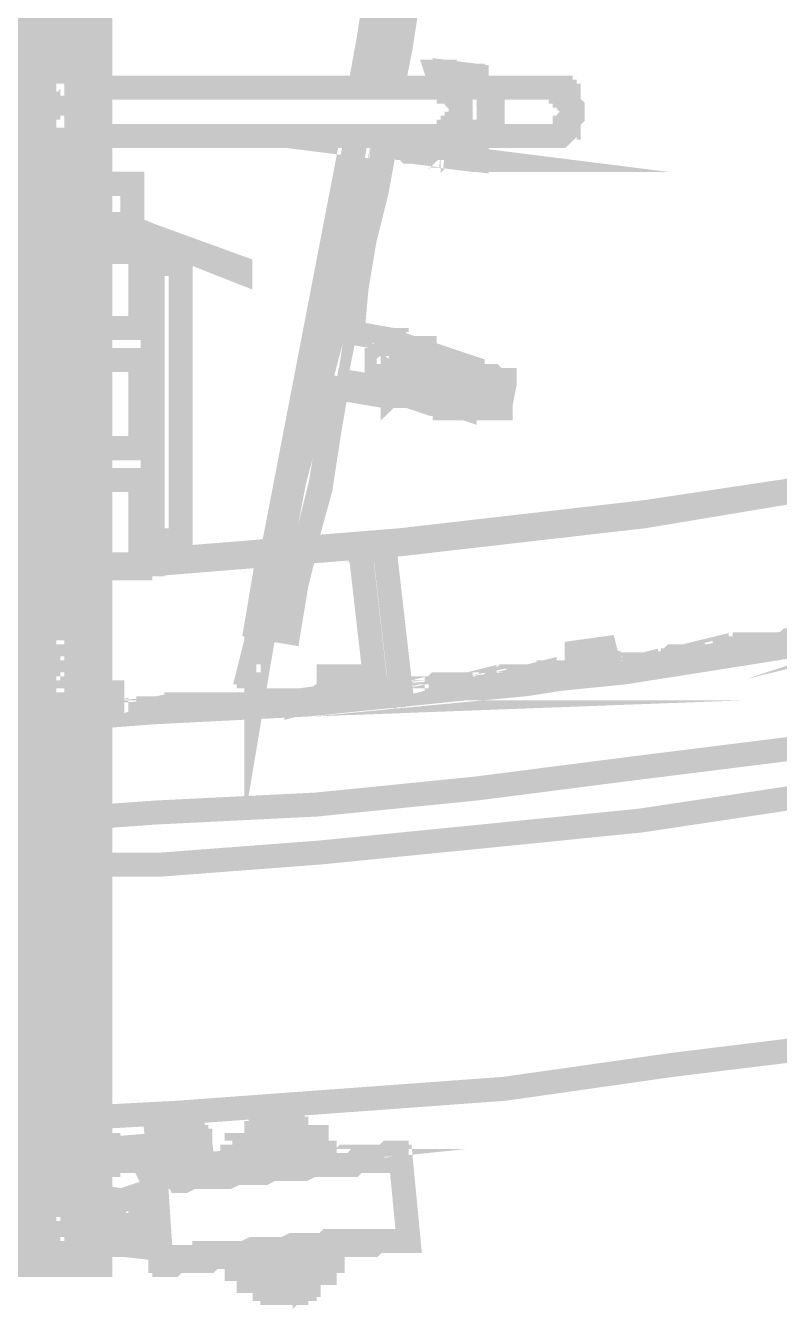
# Model space of a CAD drawing. Extents: x 0.1 to 11.6, y 0.3 to 16.2.
# Drawn here: x 4.319 to 4.633, y 9.39 to 9.924 of the extents above; entities that cross this region are included whole.
import ezdxf

# ---------------------------------------------------------------- set-up
doc = ezdxf.new("R2010")
doc.units = 0
doc.header["$MEASUREMENT"] = 0

msp = doc.modelspace()

# ---------------------------------------------------------------- linework, layer by layer
at = {"color": 0, "const_width": 0.01}
for points in [[(4.16, 12.465), (4.16, 12.4633), (4.16, 9.40831), (4.31999, 9.40831), (4.32167, 9.40831), (4.32335, 9.40831), (4.34668, 9.40831), (4.34831, 9.40831), (4.34999, 9.40831), (4.34999, 12.49), (4.34831, 12.49), (4.34668, 12.4883), (4.34668, 9.40831)], [(4.31999, 9.40831), (4.31999, 12.4633), (4.16, 12.4633), (4.16, 9.41), (4.31999, 9.41), (4.31999, 12.4633), (4.31999, 12.465)], [(4.31999, 12.4633), (4.32167, 12.4633), (4.32167, 12.465), (4.32335, 12.465), (4.32335, 9.40831)], [(4.31999, 9.41), (4.31999, 12.4633)], [(4.31999, 9.41), (4.31999, 12.4633)], [(4.34169, 9.42333), (4.34169, 9.42503), (4.34169, 9.42665), (4.34169, 9.42833), (4.34169, 9.43001), (4.34169, 9.43164), (4.34169, 9.43332), (4.34169, 9.435), (4.34169, 12.445), (4.34169, 12.4467), (4.34169, 12.4483), (4.34169, 12.45), (4.34169, 12.4517), (4.34169, 12.4533), (4.34169, 12.455), (4.34169, 12.4567)], [(4.33165, 12.445), (4.33165, 9.435), (4.33165, 9.43332), (4.33165, 9.43164), (4.33165, 9.43001), (4.33165, 9.42833), (4.33165, 9.42665), (4.33165, 9.42503), (4.33165, 9.42333), (4.33165, 9.42165), (4.33165, 9.41997), (4.33333, 9.41835), (4.33501, 9.41835), (4.33664, 9.41835), (4.33832, 9.41835), (4.33832, 9.41997), (4.34, 9.41997), (4.34, 9.42165), (4.34169, 9.42333), (4.34, 9.42165), (4.34, 9.41997), (4.33832, 9.41997), (4.33832, 9.41835), (4.33664, 9.41835), (4.33501, 9.41835), (4.33333, 9.41835), (4.33165, 9.41997), (4.33165, 9.42165), (4.33165, 9.42333)], [(4.46164, 9.89833), (4.46164, 9.90332), (4.46669, 9.92503), (4.46832, 9.94499), (4.47168, 9.965), (4.47667, 9.98665), (4.47999, 10.005), (4.48167, 10.0267), (4.48503, 10.0467), (4.48833, 10.0667), (4.49164, 10.0883), (4.49333, 10.1083), (4.49669, 10.1283), (4.49832, 10.15), (4.50168, 10.17), (4.50499, 10.19), (4.50667, 10.2116), (4.50836, 10.2317), (4.51167, 10.2517), (4.51335, 10.2733), (4.51665, 10.2933), (4.51665, 10.3033)], [(4.465, 9.94), (4.46164, 9.91835), (4.45833, 9.90001), (4.45665, 9.89833)], [(4.45833, 9.89833), (4.45833, 9.90001), (4.46332, 9.91997), (4.46669, 9.94)], [(4.47499, 9.89833), (4.47, 9.89833), (4.47168, 9.90332), (4.47499, 9.92333), (4.47835, 9.94336)], [(4.47835, 9.94336), (4.47499, 9.92333), (4.47168, 9.90332), (4.47, 9.89833)], [(4.47835, 9.93832), (4.47499, 9.91667), (4.47168, 9.89833), (4.47499, 9.91499), (4.47835, 9.93668)], [(4.33165, 9.87999), (4.33003, 9.87999), (4.32835, 9.87999), (4.32835, 9.88167), (4.32835, 9.89833), (4.32835, 9.90001), (4.33003, 9.90169), (4.33165, 9.90169)], [(4.34169, 9.87999), (4.34332, 9.87999), (4.34332, 9.88167), (4.345, 9.88167), (4.345, 9.89833), (4.345, 9.90001), (4.34332, 9.90001), (4.34332, 9.90169), (4.34169, 9.90169)], [(4.34169, 9.90169), (4.34332, 9.90169)], [(4.50667, 9.89833), (4.50667, 9.90332), (4.49333, 9.905), (4.49333, 9.90001), (4.49333, 9.89833), (4.34999, 9.89833)], [(4.49164, 9.89833), (4.49164, 9.90001), (4.49164, 9.905), (4.49001, 9.905), (4.49164, 9.90001), (4.49164, 9.89833), (4.49001, 9.89833)], [(4.49164, 9.905), (4.49333, 9.905), (4.49333, 9.90001), (4.49164, 9.90001)], [(4.49333, 9.905), (4.49501, 9.905)], [(4.50331, 9.90332), (4.50331, 9.90169), (4.50331, 9.90332), (4.50168, 9.90332)], [(4.33165, 9.90001), (4.33003, 9.90001), (4.33003, 9.89833), (4.33003, 9.89665), (4.33003, 9.89501), (4.33165, 9.89501), (4.33003, 9.89665), (4.33003, 9.89833), (4.33165, 9.89833), (4.33003, 9.89833)], [(4.34169, 9.89665), (4.34169, 9.89501), (4.34169, 9.89665), (4.34169, 9.89833), (4.34169, 9.90001)], [(4.34169, 9.89833), (4.34332, 9.89833)], [(4.34169, 9.89833), (4.34332, 9.89833)], [(4.49164, 9.87831), (4.49333, 9.87831), (4.50667, 9.87831), (4.50836, 9.87831), (4.50999, 9.87831), (4.50999, 9.87999), (4.51167, 9.87999), (4.51167, 9.88167), (4.51167, 9.88336), (4.51335, 9.88336), (4.51335, 9.88499), (4.51335, 9.88667), (4.51335, 9.88835), (4.51335, 9.88997), (4.51167, 9.88997), (4.51167, 9.89165), (4.51167, 9.89333), (4.50999, 9.89501), (4.50836, 9.89665), (4.50667, 9.89665)], [(4.50999, 9.87831), (4.53999, 9.87831), (4.54167, 9.87831), (4.54335, 9.87999), (4.54335, 9.88167), (4.54497, 9.88167), (4.54497, 9.88336), (4.54497, 9.88499), (4.54665, 9.88667), (4.54665, 9.88835), (4.54665, 9.88997), (4.54497, 9.89165), (4.54497, 9.89333), (4.54497, 9.89501), (4.54335, 9.89501), (4.54335, 9.89665), (4.54167, 9.89665), (4.54167, 9.89833), (4.53999, 9.89833), (4.50667, 9.89833), (4.49333, 9.90001), (4.49333, 9.89833), (4.49501, 9.89833), (4.49501, 9.89665), (4.49669, 9.89665), (4.49832, 9.89501), (4.49832, 9.89333), (4.5, 9.89165), (4.5, 9.88997), (4.5, 9.88835), (4.5, 9.88667), (4.5, 9.88499), (4.5, 9.88336), (4.49832, 9.88336), (4.49832, 9.88167), (4.49832, 9.87999), (4.49669, 9.87999), (4.49669, 9.87831), (4.49501, 9.87831), (4.49333, 9.87831), (4.49333, 9.87668), (4.49333, 9.87001), (4.49333, 9.87668), (4.49333, 9.87831), (4.49501, 9.87831), (4.49501, 9.87999), (4.49669, 9.87999), (4.49669, 9.88167), (4.49832, 9.88167), (4.49832, 9.88336), (4.49832, 9.88499), (4.49832, 9.88667)], [(4.50331, 9.89833), (4.49333, 9.89833)], [(4.50667, 9.89833), (4.50836, 9.89833)], [(4.34169, 9.89501), (4.34332, 9.89501)], [(4.35667, 9.63835), (4.34999, 9.63835), (4.43832, 9.64165), (4.52669, 9.65001), (4.61333, 9.66336), (4.71669, 9.68164), (4.81836, 9.70335), (4.91835, 9.72835), (5.01833, 9.75836), (5.12668, 9.79665), (5.23167, 9.84), (5.33501, 9.88835), (5.33333, 9.88835), (5.33165, 9.88667), (5.33003, 9.88667), (5.33165, 9.88835), (5.33333, 9.88835), (5.33333, 9.88997), (5.33501, 9.88997)], [(4.33165, 9.88667), (4.33003, 9.88667), (4.33003, 9.88499), (4.33003, 9.88336), (4.33003, 9.88167), (4.33165, 9.88167), (4.33003, 9.88336), (4.33003, 9.88499), (4.33165, 9.88499)], [(4.34169, 9.88336), (4.34169, 9.88167), (4.34169, 9.88336), (4.34169, 9.88499), (4.34169, 9.88667)], [(4.34999, 9.63667), (4.37169, 9.63835), (4.43668, 9.64165), (4.50168, 9.64833), (4.56836, 9.655), (4.63167, 9.66499), (4.69667, 9.67665), (4.75999, 9.69), (4.82497, 9.70335), (4.88835, 9.71832), (4.95167, 9.73833), (5.01335, 9.75667), (5.07497, 9.77832), (5.13667, 9.80003), (5.19667, 9.82497), (5.25667, 9.85167), (5.31668, 9.87831), (5.33501, 9.88667)], [(4.34169, 9.88499), (4.34332, 9.88499)], [(4.34169, 9.88167), (4.34332, 9.88167)], [(4.34169, 9.87999), (4.34332, 9.87999)], [(4.34999, 9.87831), (4.49501, 9.87831)], [(4.45503, 9.87831), (4.42165, 9.70503), (4.41997, 9.69499), (4.41667, 9.67503), (4.41168, 9.655), (4.41499, 9.655)], [(4.41835, 9.67503), (4.41499, 9.655), (4.41499, 9.65332), (4.41835, 9.67333), (4.41835, 9.68001), (4.42333, 9.69997), (4.42503, 9.70503), (4.45833, 9.87831)], [(4.42165, 9.70503), (4.44, 9.79167), (4.45665, 9.87831)], [(4.47, 9.87831), (4.47, 9.87668), (4.47168, 9.87668), (4.47168, 9.875), (4.47331, 9.875), (4.47499, 9.87332), (4.47667, 9.87332), (4.47835, 9.87169), (4.47999, 9.87169), (4.48167, 9.87169), (4.48335, 9.87169), (4.48503, 9.87169), (4.48665, 9.87332), (4.48833, 9.87332), (4.48833, 9.875), (4.49001, 9.875), (4.49164, 9.87668), (4.49001, 9.875), (4.48833, 9.875), (4.48833, 9.87332), (4.48665, 9.87332), (4.48503, 9.87169), (4.48335, 9.87169), (4.48167, 9.87169), (4.47999, 9.87169), (4.47835, 9.87169), (4.47667, 9.87332), (4.47499, 9.87332), (4.47331, 9.875), (4.47168, 9.875), (4.47168, 9.87668), (4.47, 9.87668), (4.47, 9.87831), (4.46832, 9.87831)], [(4.47499, 9.87831), (4.47667, 9.87831), (4.47499, 9.87831), (4.47331, 9.87831)], [(4.48833, 9.87831), (4.48665, 9.87831), (4.48833, 9.87831), (4.48665, 9.87831), (4.48833, 9.87668), (4.49001, 9.87668), (4.49001, 9.87831)], [(4.48167, 9.875), (4.48167, 9.87668), (4.48167, 9.875), (4.48167, 9.87668), (4.48167, 9.875), (4.48167, 9.87332)], [(4.48167, 9.87668), (4.48335, 9.87668)], [(4.48167, 9.87668), (4.48335, 9.87668)], [(4.48665, 9.87831), (4.48833, 9.87831), (4.49001, 9.87831), (4.49164, 9.87831), (4.49164, 9.87668), (4.49164, 9.87001), (4.49333, 9.87001), (4.49333, 9.87668), (4.49333, 9.87831), (4.49164, 9.87831), (4.49001, 9.87831)], [(4.49333, 9.87668), (4.50667, 9.87668), (4.50667, 9.87831)], [(4.50667, 9.86833), (4.49333, 9.87001), (4.50667, 9.86833), (4.50667, 9.87668)], [(4.49333, 9.87668), (4.49501, 9.87668)], [(4.49669, 9.875), (4.49669, 9.87332), (4.49669, 9.87169), (4.49669, 9.87332), (4.49501, 9.87332)], [(4.49164, 9.87001), (4.50499, 9.86833), (4.50667, 9.86833), (4.49333, 9.87001)], [(4.47999, 9.87169), (4.48167, 9.87169)], [(4.49333, 9.87001), (4.49501, 9.87001)], [(4.50331, 9.87169), (4.50331, 9.87332), (4.50499, 9.87332), (4.50499, 9.87169)], [(4.50667, 9.86833), (4.50836, 9.86833)], [(4.34999, 9.84169), (4.36333, 9.84169), (4.36333, 9.85835), (4.34999, 9.85835)], [(4.36333, 9.84169), (4.36333, 9.84), (4.34999, 9.84)], [(4.34999, 9.595), (4.37332, 9.59668), (4.44, 9.59999), (4.50667, 9.60667), (4.57167, 9.61501), (4.63835, 9.62332), (4.70503, 9.63499), (4.76833, 9.64833), (4.83333, 9.66336), (4.89833, 9.68001), (4.96332, 9.69667), (5.02669, 9.71669), (5.09, 9.73833), (5.15169, 9.76167), (5.21332, 9.78668), (5.27501, 9.81332), (5.33501, 9.84169)], [(4.36333, 9.84), (4.37169, 9.83664), (4.40831, 9.82335), (4.40831, 9.82167), (4.36165, 9.84), (4.36003, 9.84), (4.36003, 9.83003), (4.34999, 9.83003)], [(4.36003, 9.84), (4.37169, 9.83501), (4.37169, 9.83664)], [(4.36664, 9.83501), (4.36833, 9.83501)], [(4.36664, 9.79833), (4.36664, 9.83501)], [(4.36664, 9.83501), (4.36833, 9.83501)], [(4.37169, 9.82497), (4.37169, 9.83501), (4.37001, 9.83501), (4.37001, 9.815), (4.37169, 9.815)], [(4.37169, 9.71001), (4.38336, 9.71001), (4.38336, 9.82497), (4.37169, 9.82497), (4.37169, 9.71001), (4.37169, 9.69997), (4.37001, 9.69997), (4.36664, 9.69997), (4.36664, 9.70167), (4.37001, 9.70167)], [(4.37001, 9.79833), (4.37001, 9.81668), (4.37001, 9.82497), (4.37001, 9.81668)], [(5.33501, 9.81668), (5.28331, 9.79335), (5.22168, 9.76665), (5.15831, 9.74164), (5.09668, 9.71832), (5.03168, 9.69667), (4.96832, 9.67833), (4.90332, 9.65831), (4.84, 9.64165), (4.77333, 9.62831), (4.70665, 9.61501), (4.64165, 9.60335), (4.57497, 9.59332), (4.50836, 9.58664), (4.44168, 9.58003), (4.375, 9.57497), (4.34999, 9.57497)], [(4.37169, 9.79833), (4.34999, 9.79833)], [(4.45335, 9.79665), (4.47168, 9.79335), (4.47331, 9.79335), (4.47331, 9.79167), (4.47499, 9.79167), (4.47667, 9.78999), (4.47667, 9.78836), (4.47331, 9.77832), (4.47331, 9.77669), (4.47331, 9.77501), (4.47168, 9.77501), (4.47168, 9.77333), (4.47, 9.77333), (4.46832, 9.77333), (4.44835, 9.77669), (4.46832, 9.77333), (4.47, 9.77333), (4.47168, 9.77333), (4.47168, 9.77501), (4.47331, 9.77501), (4.47331, 9.77669), (4.47331, 9.77832), (4.47667, 9.78836), (4.47999, 9.78836), (4.48167, 9.78836), (4.48167, 9.78668), (4.48335, 9.78668), (4.48503, 9.78668), (4.50168, 9.78)], [(4.47999, 9.78999), (4.47499, 9.79167)], [(4.47999, 9.78836), (4.47999, 9.78999), (4.48167, 9.78999), (4.48335, 9.78999), (4.48503, 9.78999), (4.48503, 9.78836), (4.48503, 9.78668)], [(4.34999, 9.785), (4.37169, 9.785)], [(4.36664, 9.74832), (4.36664, 9.785)], [(4.37001, 9.74832), (4.37001, 9.785)], [(4.465, 9.78331), (4.465, 9.78168), (4.46669, 9.78168), (4.46832, 9.78), (4.46832, 9.78168), (4.47, 9.78168), (4.47, 9.78331)], [(4.47667, 9.78668), (4.47667, 9.785), (4.47331, 9.77669), (4.47667, 9.785)], [(4.48665, 9.78168), (4.48167, 9.785), (4.47999, 9.785), (4.47835, 9.785), (4.47499, 9.78668)], [(4.47667, 9.78836), (4.47835, 9.78836)], [(4.47667, 9.78836), (4.47835, 9.78836)], [(4.47667, 9.78836), (4.47835, 9.78836)], [(4.47667, 9.785), (4.47835, 9.785)], [(4.47667, 9.785), (4.47835, 9.785)], [(4.47667, 9.785), (4.47835, 9.785)], [(4.50499, 9.77832), (4.50499, 9.78), (4.50499, 9.78168), (4.48503, 9.78836)], [(4.44997, 9.77333), (4.44835, 9.77333), (4.44499, 9.75331), (4.44168, 9.73167), (4.43668, 9.71332), (4.435, 9.70503), (4.43668, 9.71332), (4.44168, 9.73335), (4.44499, 9.75331), (4.44835, 9.77333), (4.46832, 9.77001), (4.47, 9.77001), (4.47168, 9.77001), (4.47168, 9.77165), (4.47, 9.77001), (4.46832, 9.77001), (4.44835, 9.77501)], [(4.465, 9.78331), (4.46669, 9.78331)], [(4.47, 9.78331), (4.47168, 9.78331)], [(4.47331, 9.77832), (4.47499, 9.77832)], [(4.50331, 9.76665), (4.50499, 9.76665), (4.50667, 9.76497), (4.50836, 9.76497), (4.50999, 9.76497), (4.51167, 9.76497), (4.51335, 9.76497), (4.51497, 9.76497), (4.51665, 9.76497), (4.51665, 9.76665), (4.51833, 9.77501), (4.51833, 9.77669), (4.51665, 9.77669), (4.51497, 9.77669), (4.51335, 9.77832), (4.51167, 9.77832), (4.50999, 9.77832), (4.50836, 9.77832), (4.50667, 9.77832), (4.50499, 9.77832), (4.50331, 9.77832), (4.50168, 9.78), (4.5, 9.78), (4.49832, 9.78), (4.49669, 9.78), (4.49501, 9.78), (4.49333, 9.78168), (4.49164, 9.78168), (4.49001, 9.78168), (4.48833, 9.78168), (4.48665, 9.78168), (4.48503, 9.78331), (4.48335, 9.78331), (4.48167, 9.78331), (4.47999, 9.78331), (4.47835, 9.78331), (4.47667, 9.78331), (4.47667, 9.78168), (4.47499, 9.77669)], [(4.51833, 9.77501), (4.51665, 9.77501), (4.51665, 9.77669), (4.51497, 9.77669), (4.51335, 9.77669), (4.51167, 9.77832), (4.50999, 9.77832), (4.50836, 9.77832), (4.50667, 9.77832), (4.50499, 9.77832), (4.50331, 9.77832), (4.50168, 9.77832), (4.5, 9.78), (4.49832, 9.78), (4.49669, 9.78), (4.49501, 9.78), (4.49333, 9.78), (4.49333, 9.78168), (4.49164, 9.78168), (4.49001, 9.78168), (4.48833, 9.78168), (4.48665, 9.78168), (4.48503, 9.78168), (4.48335, 9.78168), (4.48167, 9.78168), (4.48167, 9.78331), (4.47999, 9.78331), (4.47835, 9.78331), (4.47667, 9.78331), (4.47667, 9.78168)], [(4.50499, 9.78168), (4.50331, 9.77832)], [(4.46001, 9.77501), (4.46001, 9.77333), (4.47499, 9.77001), (4.47667, 9.77001), (4.47835, 9.77001), (4.48833, 9.76665), (4.49001, 9.76665), (4.49164, 9.76665), (4.49333, 9.76665), (4.49333, 9.76497), (4.49501, 9.76497), (4.49669, 9.76497), (4.49832, 9.76497), (4.5, 9.76497), (4.50168, 9.76497), (4.50168, 9.76665), (4.50331, 9.76833)], [(4.46832, 9.77333), (4.47, 9.77333)], [(4.48167, 9.77333), (4.50168, 9.76665), (4.50168, 9.76497), (4.48167, 9.77165), (4.47999, 9.77165), (4.47999, 9.77333), (4.47835, 9.77333), (4.47667, 9.77333), (4.47168, 9.77501)], [(4.47667, 9.77501), (4.47331, 9.77669)], [(4.47667, 9.77333), (4.47667, 9.77501), (4.47835, 9.77501), (4.47999, 9.77501), (4.48167, 9.77501), (4.48167, 9.77333), (4.48167, 9.77165)], [(4.48503, 9.77333), (4.48665, 9.77333), (4.48833, 9.77165), (4.49001, 9.77165), (4.49164, 9.77165), (4.49333, 9.77165), (4.49501, 9.77165), (4.51665, 9.76665)], [(4.46832, 9.77001), (4.47, 9.77001)], [(4.48665, 9.77165), (4.48833, 9.77165), (4.49001, 9.77165), (4.49164, 9.77165), (4.49333, 9.77165), (4.49501, 9.77001), (4.49669, 9.77001), (4.49832, 9.77001), (4.5, 9.77001), (4.50168, 9.76833), (4.50331, 9.76833), (4.50499, 9.76833), (4.50667, 9.76833), (4.50667, 9.76665), (4.50836, 9.76665), (4.50999, 9.76665), (4.51167, 9.76665), (4.51335, 9.76665), (4.51335, 9.76497), (4.51167, 9.76497), (4.50999, 9.76497), (4.50836, 9.76497), (4.50667, 9.76497), (4.50667, 9.76665), (4.50499, 9.76665), (4.50331, 9.76665), (4.50168, 9.76665)], [(4.51167, 9.76497), (4.51335, 9.76497), (4.51497, 9.76497), (4.51497, 9.76665), (4.51335, 9.76665), (4.51167, 9.76665), (4.50999, 9.76665), (4.50836, 9.76665), (4.50667, 9.76665), (4.50667, 9.76833), (4.50499, 9.76833), (4.50331, 9.76833), (4.50168, 9.76833), (4.50168, 9.77001), (4.5, 9.77001), (4.49832, 9.77001), (4.49669, 9.77001), (4.49501, 9.77001), (4.49333, 9.77001), (4.49333, 9.77165), (4.49164, 9.77165), (4.49001, 9.77165), (4.48833, 9.77165), (4.49001, 9.77165), (4.49164, 9.77165), (4.49333, 9.77165), (4.49333, 9.77001), (4.49501, 9.77001), (4.49669, 9.77001), (4.49832, 9.77001), (4.5, 9.77001), (4.50168, 9.76833), (4.50331, 9.76833), (4.50499, 9.76833), (4.50667, 9.76833), (4.50667, 9.76665), (4.50836, 9.76665), (4.50999, 9.76665), (4.51167, 9.76665), (4.51335, 9.76665), (4.51335, 9.76497), (4.51167, 9.76497), (4.50999, 9.76497), (4.50836, 9.76497), (4.50667, 9.76497), (4.50667, 9.76665), (4.50499, 9.76665), (4.50331, 9.76665), (4.50168, 9.76665), (4.50331, 9.76665), (4.50499, 9.76665), (4.50667, 9.76665), (4.50836, 9.76665), (4.50999, 9.76665), (4.51167, 9.76665), (4.50999, 9.76665), (4.50836, 9.76665), (4.50667, 9.76665), (4.50667, 9.76833), (4.50499, 9.76833), (4.50331, 9.76833), (4.50168, 9.76833), (4.5, 9.76833), (4.5, 9.77001), (4.49832, 9.77001), (4.49669, 9.77001), (4.49501, 9.77001), (4.49333, 9.77001), (4.49164, 9.77165), (4.49001, 9.77165), (4.48833, 9.77165)], [(4.50168, 9.76665), (4.5, 9.76665), (4.49832, 9.76665)], [(4.37169, 9.70167), (4.47499, 9.71001), (4.57667, 9.72168), (4.67665, 9.73665), (4.77832, 9.75667), (4.67665, 9.73665), (4.57667, 9.72), (4.47499, 9.70833), (4.37169, 9.69997)], [(4.37169, 9.74832), (4.34999, 9.74832)], [(4.34999, 9.73503), (4.37169, 9.73503)], [(4.36664, 9.70167), (4.36664, 9.73503)], [(4.37001, 9.71669), (4.37001, 9.71001), (4.37001, 9.71669), (4.37001, 9.73503)], [(4.37001, 9.69997), (4.37001, 9.72), (4.37169, 9.72)], [(4.74001, 9.68668), (4.74501, 9.68832), (4.73833, 9.68668)], [(4.41997, 9.70503), (4.41835, 9.69499), (4.41499, 9.67503), (4.41667, 9.67503)], [(4.41835, 9.67333), (4.42833, 9.67165), (4.43164, 9.69168), (4.435, 9.70503), (4.43164, 9.69168), (4.42833, 9.67165), (4.41835, 9.67333), (4.41835, 9.68001), (4.42833, 9.67833), (4.43164, 9.69835), (4.43332, 9.70503), (4.43164, 9.69835), (4.42833, 9.67833), (4.41835, 9.68001), (4.42165, 9.69997), (4.42333, 9.70503), (4.42165, 9.69997), (4.41835, 9.68001)], [(4.45833, 9.70665), (4.46001, 9.70665)], [(4.45833, 9.70665), (4.45833, 9.70503)], [(4.46832, 9.70833), (4.47, 9.70833)], [(4.46832, 9.70833), (4.47, 9.70833)], [(4.46832, 9.70665), (4.47, 9.70665)], [(4.34999, 9.47), (4.38167, 9.47168), (4.44997, 9.47667), (4.51833, 9.48167), (4.58832, 9.49164), (4.65668, 9.5), (4.72667, 9.51167), (4.79497, 9.52669), (4.86333, 9.54167), (4.93001, 9.55832), (4.99832, 9.57835), (5.065, 9.59831), (5.12999, 9.62001), (5.19667, 9.64501), (5.26167, 9.66997), (5.32497, 9.69835), (5.33501, 9.70335)], [(4.34999, 9.69835), (4.36664, 9.69835), (4.36664, 9.69997), (4.34999, 9.69997)], [(4.36664, 9.69997), (4.36833, 9.69997)], [(4.36664, 9.69997), (4.36833, 9.69997)], [(4.41835, 9.68001), (4.41997, 9.68001)], [(4.42833, 9.67833), (4.43001, 9.67833)], [(4.41499, 9.67503), (4.41499, 9.67333), (4.41667, 9.67333)], [(4.41835, 9.67333), (4.41997, 9.67333)], [(4.41835, 9.67333), (4.41997, 9.67333)], [(4.42833, 9.67165), (4.43001, 9.67165)], [(4.33165, 9.66667), (4.33003, 9.66667), (4.32835, 9.66667), (4.32835, 9.64833), (4.32835, 9.64665), (4.33003, 9.64665), (4.33165, 9.64665)], [(4.33165, 9.66667), (4.33003, 9.66667), (4.33003, 9.66499), (4.33003, 9.66336), (4.33003, 9.66168), (4.33165, 9.66168)], [(4.34169, 9.64665), (4.34332, 9.64665), (4.34332, 9.64833), (4.345, 9.64833), (4.345, 9.66667), (4.34332, 9.66667), (4.34169, 9.66667)], [(4.34169, 9.66667), (4.34332, 9.66667)], [(4.34169, 9.66168), (4.34169, 9.66336), (4.34169, 9.66499), (4.34169, 9.66667)], [(4.65001, 9.66997), (4.64333, 9.66835), (4.65001, 9.66835)], [(4.60667, 9.66336), (4.60835, 9.66336), (4.61003, 9.66336), (4.61165, 9.66336), (4.61333, 9.66336), (4.61333, 9.66499), (4.61501, 9.66499), (4.61664, 9.66499), (4.61833, 9.66499), (4.61833, 9.66667)], [(4.625, 9.66667), (4.61833, 9.66667), (4.61833, 9.66499), (4.62668, 9.66667)], [(4.63336, 9.66667), (4.62668, 9.66667), (4.625, 9.66667), (4.63167, 9.66667)], [(4.33165, 9.66499), (4.33003, 9.66499), (4.33003, 9.66336), (4.33165, 9.66336), (4.33003, 9.66336), (4.33165, 9.66336)], [(4.34169, 9.66499), (4.34332, 9.66499)], [(4.34169, 9.66336), (4.34332, 9.66336)], [(4.34169, 9.66336), (4.34332, 9.66336)], [(4.56, 9.66499), (4.54833, 9.66336)], [(4.54833, 9.66336), (4.55003, 9.66336)], [(4.56, 9.66499), (4.56168, 9.66499)], [(4.59999, 9.66336), (4.59332, 9.66168)], [(4.59999, 9.66168), (4.59332, 9.66)], [(4.60667, 9.66499), (4.60835, 9.66499), (4.61003, 9.66499), (4.61165, 9.66499), (4.61333, 9.66499), (4.61333, 9.66336), (4.61333, 9.66499), (4.61501, 9.66499), (4.61664, 9.66499), (4.61833, 9.66499)], [(4.61333, 9.66336), (4.61501, 9.66336)], [(4.61333, 9.66336), (4.61501, 9.66336)], [(4.56836, 9.65668), (4.57667, 9.65831), (4.56836, 9.65831)], [(4.54833, 9.65668), (4.55003, 9.65668)], [(4.55832, 9.65668), (4.56, 9.65668), (4.56168, 9.65668), (4.56332, 9.65668), (4.565, 9.65668), (4.56668, 9.65831), (4.56836, 9.65831), (4.56836, 9.65668), (4.56668, 9.65668), (4.565, 9.65668), (4.56332, 9.65668), (4.56168, 9.65668), (4.56, 9.655), (4.55832, 9.655)], [(4.56168, 9.65831), (4.56332, 9.65831)], [(4.57667, 9.65831), (4.57835, 9.65831)], [(4.58333, 9.66), (4.58501, 9.66)], [(4.33165, 9.65332), (4.33003, 9.65332), (4.33003, 9.65169), (4.33003, 9.65001), (4.33003, 9.64833), (4.33165, 9.64833)], [(4.33165, 9.65169), (4.33003, 9.65169), (4.33003, 9.65001), (4.33165, 9.65001)], [(4.34169, 9.64833), (4.34169, 9.65001), (4.34169, 9.65169), (4.34169, 9.65332)], [(4.34169, 9.65169), (4.34332, 9.65169)], [(4.34169, 9.65001), (4.34332, 9.65001)], [(4.34169, 9.65001), (4.34332, 9.65001)], [(4.41168, 9.655), (4.41168, 9.65332), (4.41499, 9.65332)], [(4.44499, 9.64665), (4.44499, 9.65332), (4.45665, 9.65332), (4.45665, 9.64665), (4.44499, 9.64665), (4.44499, 9.64501)], [(4.45665, 9.65332), (4.44499, 9.65332)], [(4.44499, 9.65332), (4.44667, 9.65332)], [(4.45665, 9.65332), (4.45833, 9.65332)], [(4.52001, 9.65169), (4.52832, 9.65332), (4.52001, 9.65332)], [(4.50331, 9.65001), (4.49501, 9.65001)], [(4.50331, 9.65001), (4.49501, 9.64833)], [(4.50331, 9.65001), (4.50499, 9.65001)], [(4.50999, 9.65169), (4.51167, 9.65169), (4.51335, 9.65169), (4.51497, 9.65169), (4.51665, 9.65169), (4.51833, 9.65332), (4.52001, 9.65332), (4.52001, 9.65169), (4.51833, 9.65169), (4.51665, 9.65169), (4.51497, 9.65169), (4.51335, 9.65169), (4.51167, 9.65169), (4.50999, 9.65001)], [(4.52832, 9.65332), (4.53, 9.65332)], [(4.535, 9.655), (4.53668, 9.655), (4.53836, 9.655), (4.53999, 9.655), (4.54167, 9.655), (4.54335, 9.655), (4.54167, 9.655), (4.53999, 9.655), (4.53836, 9.655), (4.53668, 9.655), (4.53668, 9.65332), (4.535, 9.65332)], [(4.55165, 9.655), (4.55333, 9.655)], [(4.34169, 9.64665), (4.34332, 9.64665)], [(4.35499, 9.64665), (4.34999, 9.64665), (4.35499, 9.64665), (4.35499, 9.64165), (4.34999, 9.64165)], [(4.35499, 9.64665), (4.35667, 9.64665)], [(4.47999, 9.64833), (4.47168, 9.64665), (4.47999, 9.64665)], [(4.44499, 9.64501), (4.44667, 9.64501)], [(4.45503, 9.64501), (4.44667, 9.64501)], [(4.45503, 9.64501), (4.44667, 9.64333)], [(4.45503, 9.64501), (4.45665, 9.64501)], [(4.45665, 9.64665), (4.45833, 9.64665)], [(4.46164, 9.64665), (4.46332, 9.64665), (4.465, 9.64665), (4.46669, 9.64665), (4.46832, 9.64665), (4.47, 9.64665), (4.47168, 9.64665), (4.47, 9.64665), (4.46832, 9.64665), (4.46832, 9.64501), (4.46669, 9.64501), (4.465, 9.64501), (4.46332, 9.64501), (4.46164, 9.64501)], [(4.47168, 9.64665), (4.47331, 9.64665)], [(4.48665, 9.64833), (4.48833, 9.64833)], [(4.35667, 9.63997), (4.34999, 9.63997)], [(4.35499, 9.64165), (4.35667, 9.64165)], [(4.36501, 9.63997), (4.36664, 9.63997)], [(4.38167, 9.64165), (4.37332, 9.63997)], [(4.38167, 9.63997), (4.375, 9.63997)], [(4.38997, 9.64165), (4.39165, 9.64165), (4.39333, 9.64165), (4.39501, 9.64165), (4.39665, 9.64165), (4.39833, 9.64165)], [(4.38997, 9.63997), (4.38997, 9.64165), (4.39165, 9.64165), (4.39333, 9.64165), (4.39501, 9.64165), (4.39665, 9.64165), (4.39833, 9.64165)], [(4.39833, 9.64165), (4.40001, 9.64165)], [(4.40668, 9.64165), (4.40831, 9.64165)], [(4.41336, 9.64165), (4.41499, 9.64165)], [(4.43164, 9.64333), (4.42333, 9.64333)], [(4.43164, 9.64165), (4.42333, 9.64165)], [(4.43832, 9.64333), (4.44, 9.64333)], [(4.37831, 9.44997), (4.375, 9.44835), (4.37332, 9.46332), (4.38167, 9.46332)], [(4.39165, 9.45503), (4.39165, 9.45665), (4.39165, 9.45833), (4.39165, 9.46001), (4.38997, 9.46001), (4.38997, 9.46164), (4.38835, 9.46164), (4.38835, 9.46332), (4.38667, 9.46332), (4.38499, 9.46332), (4.38336, 9.46332), (4.38167, 9.46332), (4.38167, 9.46164), (4.37999, 9.46164), (4.37999, 9.46001), (4.37831, 9.46001), (4.37831, 9.45833), (4.37831, 9.45665), (4.37831, 9.44499)], [(4.43164, 9.46001), (4.43164, 9.465), (4.43001, 9.465), (4.42833, 9.465), (4.42665, 9.465), (4.42503, 9.465), (4.42333, 9.465), (4.42165, 9.465), (4.41997, 9.465), (4.41835, 9.46332), (4.41667, 9.46332), (4.41499, 9.46332), (4.41499, 9.45833)], [(4.41499, 9.46332), (4.41667, 9.46332), (4.41835, 9.46332), (4.41997, 9.46332), (4.42165, 9.46332), (4.42165, 9.465), (4.42333, 9.465), (4.42503, 9.465), (4.42665, 9.465), (4.42833, 9.465), (4.43001, 9.465), (4.43164, 9.465)], [(4.41499, 9.46332), (4.41667, 9.46332)], [(4.43001, 9.465), (4.43001, 9.46669), (4.42833, 9.46669), (4.42665, 9.46669), (4.42503, 9.46669), (4.42333, 9.46669), (4.42165, 9.46669), (4.41997, 9.465), (4.41835, 9.465), (4.41667, 9.465), (4.41667, 9.46332)], [(4.41667, 9.465), (4.41667, 9.46669), (4.41835, 9.46669), (4.41997, 9.46669), (4.42165, 9.46669), (4.42333, 9.46669), (4.42503, 9.46669), (4.42665, 9.46669), (4.42833, 9.46669), (4.43001, 9.46669)], [(4.41667, 9.465), (4.41835, 9.465)], [(4.43001, 9.46669), (4.43164, 9.46669)], [(4.43164, 9.465), (4.43332, 9.465)], [(4.34999, 9.44997), (4.35335, 9.44997), (4.35335, 9.45167), (4.35335, 9.45335), (4.35335, 9.45503), (4.35335, 9.45665), (4.35335, 9.45833), (4.34999, 9.45833)], [(4.37332, 9.45833), (4.35335, 9.45665)], [(4.39333, 9.44667), (4.39165, 9.45833)], [(4.44, 9.45503), (4.44, 9.46164), (4.43832, 9.46164), (4.43668, 9.46164), (4.435, 9.46164), (4.43332, 9.46164), (4.43164, 9.46001), (4.43001, 9.46001), (4.42833, 9.46001), (4.42665, 9.46001), (4.42503, 9.46001), (4.42333, 9.46001), (4.42165, 9.45833), (4.41997, 9.45833), (4.41835, 9.45833), (4.41667, 9.45833), (4.41499, 9.45833), (4.41336, 9.45833), (4.41168, 9.45833), (4.41, 9.45833), (4.40831, 9.45833), (4.40668, 9.45833)], [(4.44, 9.46164), (4.43832, 9.46164), (4.43832, 9.46001), (4.43668, 9.46001), (4.435, 9.46001), (4.43332, 9.46001), (4.43164, 9.46001), (4.43001, 9.46001), (4.42833, 9.46001), (4.42665, 9.46001), (4.42503, 9.46001), (4.42333, 9.46001), (4.42165, 9.46001), (4.41997, 9.46001), (4.41835, 9.46001), (4.41667, 9.46001), (4.41667, 9.45833), (4.41499, 9.45833), (4.41336, 9.45833), (4.41168, 9.45833), (4.41, 9.45833), (4.40831, 9.45833), (4.40668, 9.45833), (4.40668, 9.45665), (4.40668, 9.45503)], [(4.40668, 9.45833), (4.40831, 9.45833)], [(4.41499, 9.46164), (4.41667, 9.46164)], [(4.41499, 9.46164), (4.41667, 9.46164)], [(4.41499, 9.46164), (4.41667, 9.46164)], [(4.41499, 9.46164), (4.41667, 9.46164)], [(4.41499, 9.46164), (4.41667, 9.46164)], [(4.41499, 9.46164), (4.41667, 9.46164)], [(4.41499, 9.46001), (4.41667, 9.46001)], [(4.41499, 9.46001), (4.41667, 9.46001)], [(4.42165, 9.46164), (4.42333, 9.46164)], [(4.42165, 9.46164), (4.42333, 9.46164)], [(4.42333, 9.46164), (4.42503, 9.46164)], [(4.42333, 9.46164), (4.42503, 9.46164)], [(4.41, 9.45167), (4.40831, 9.45167), (4.44, 9.45503)], [(4.35335, 9.45167), (4.37332, 9.45335)], [(4.375, 9.41499), (4.375, 9.41), (4.37668, 9.41), (4.37999, 9.41168), (4.38167, 9.41168), (4.38336, 9.41168), (4.38667, 9.41168), (4.38835, 9.41168), (4.39165, 9.41168), (4.39333, 9.41168), (4.39333, 9.41336), (4.39665, 9.41336), (4.39833, 9.41336), (4.40169, 9.41336), (4.40332, 9.41336), (4.40668, 9.41336), (4.40831, 9.41336), (4.41, 9.41336), (4.41336, 9.41499), (4.41499, 9.41499), (4.41835, 9.41499), (4.42165, 9.41499), (4.42503, 9.41499), (4.42665, 9.41499), (4.43001, 9.41667), (4.43164, 9.41667), (4.43332, 9.41667), (4.43668, 9.41667), (4.43832, 9.41667), (4.44168, 9.41667), (4.44336, 9.41667), (4.44499, 9.41835), (4.44835, 9.41835), (4.44997, 9.41835), (4.45335, 9.41835), (4.45503, 9.41835), (4.45665, 9.41835), (4.45833, 9.41835), (4.46164, 9.41835), (4.46332, 9.41835), (4.465, 9.41835), (4.46832, 9.41835), (4.47, 9.41835), (4.47331, 9.41835), (4.47499, 9.41835), (4.47667, 9.41835), (4.47835, 9.41835), (4.47499, 9.45335), (4.47331, 9.45335), (4.47168, 9.45335), (4.47, 9.45167), (4.46832, 9.45167), (4.46669, 9.45167), (4.465, 9.45167), (4.46164, 9.45167), (4.46001, 9.45167), (4.45833, 9.45167), (4.45665, 9.45167), (4.45503, 9.44997), (4.45167, 9.44997), (4.44997, 9.44997), (4.44667, 9.44997), (4.44499, 9.44997), (4.44336, 9.44997), (4.44, 9.44997), (4.43832, 9.44997), (4.435, 9.44835), (4.43332, 9.44835), (4.43164, 9.44835), (4.43001, 9.44835), (4.42665, 9.44835), (4.42333, 9.44835), (4.42165, 9.44835), (4.41835, 9.44667), (4.41667, 9.44667), (4.41499, 9.44667), (4.41168, 9.44667), (4.41, 9.44667), (4.40668, 9.44667), (4.40332, 9.44499), (4.40001, 9.44499), (4.39833, 9.44499), (4.39501, 9.44499), (4.39333, 9.44499), (4.38997, 9.44499), (4.38835, 9.44499), (4.38499, 9.44336), (4.38336, 9.44336), (4.38167, 9.44336), (4.37999, 9.44336), (4.37831, 9.44336), (4.37668, 9.44336), (4.37332, 9.44336), (4.37169, 9.44336), (4.37332, 9.44)], [(4.47331, 9.45335), (4.47331, 9.45503), (4.47168, 9.45503), (4.47, 9.45503), (4.46832, 9.45335), (4.46669, 9.45335), (4.465, 9.45335), (4.46164, 9.45335), (4.46001, 9.45335), (4.45665, 9.45335), (4.45503, 9.45335), (4.45167, 9.45335), (4.44997, 9.45167), (4.44667, 9.45167), (4.44499, 9.45167), (4.44336, 9.45167), (4.44, 9.45167), (4.43832, 9.45167), (4.435, 9.45167), (4.43332, 9.44997), (4.43164, 9.44997), (4.42833, 9.44997), (4.42665, 9.44997), (4.42333, 9.44997), (4.42165, 9.44997), (4.41835, 9.44997), (4.41667, 9.44835), (4.41499, 9.44835), (4.41168, 9.44835), (4.41, 9.44835), (4.40668, 9.44835), (4.405, 9.44835), (4.40332, 9.44835), (4.40001, 9.44667), (4.39833, 9.44667), (4.39501, 9.44667), (4.39333, 9.44667), (4.39165, 9.44667), (4.38997, 9.44667), (4.38835, 9.44667), (4.38499, 9.44667), (4.38336, 9.44499), (4.38167, 9.44499), (4.37999, 9.44499), (4.37831, 9.44499), (4.37668, 9.44499), (4.37332, 9.44499), (4.37332, 9.44336)], [(4.405, 9.45503), (4.40668, 9.45503), (4.40668, 9.45665)], [(4.405, 9.45503), (4.40668, 9.45503), (4.40668, 9.45335)], [(4.41, 9.45335), (4.40831, 9.45335), (4.40668, 9.45335), (4.405, 9.45335), (4.405, 9.45167), (4.405, 9.44835)], [(4.40668, 9.45503), (4.40668, 9.45665)], [(4.40668, 9.45503), (4.40831, 9.45503)], [(4.40668, 9.45503), (4.40831, 9.45503)], [(4.40668, 9.45503), (4.40831, 9.45503)], [(4.40668, 9.45503), (4.40831, 9.45503)], [(4.40668, 9.45503), (4.40831, 9.45503)], [(4.40668, 9.45503), (4.40831, 9.45503)], [(4.40668, 9.45503), (4.40831, 9.45503)], [(4.40668, 9.45503), (4.40831, 9.45503)], [(4.40668, 9.45503), (4.40831, 9.45503)], [(4.40668, 9.45503), (4.40831, 9.45503)], [(4.44336, 9.45167), (4.44336, 9.45503), (4.44168, 9.45503), (4.44, 9.45503), (4.43832, 9.45503), (4.43668, 9.45503), (4.41, 9.45167), (4.41, 9.45335), (4.41499, 9.45335), (4.41667, 9.45335), (4.41835, 9.45335), (4.41997, 9.45335), (4.42165, 9.45335), (4.42333, 9.45503), (4.42503, 9.45503), (4.42665, 9.45503), (4.42833, 9.45503), (4.43001, 9.45503), (4.43164, 9.45503), (4.43668, 9.45503)], [(4.41499, 9.45335), (4.41667, 9.45335)], [(4.41499, 9.45335), (4.41667, 9.45335)], [(4.41835, 9.45335), (4.42165, 9.45335), (4.42333, 9.45335), (4.42503, 9.45335), (4.42665, 9.45335)], [(4.41835, 9.45335), (4.41997, 9.45335)], [(4.41835, 9.45335), (4.41997, 9.45335)], [(4.41835, 9.45335), (4.41997, 9.45335)], [(4.42165, 9.45335), (4.42333, 9.45335)], [(4.42165, 9.45335), (4.42333, 9.45335)], [(4.42165, 9.45335), (4.42333, 9.45335)], [(4.42165, 9.45335), (4.42333, 9.45335)], [(4.42165, 9.45335), (4.42333, 9.45335)], [(4.42165, 9.45335), (4.42333, 9.45335)], [(4.42165, 9.45335), (4.42333, 9.45335)], [(4.42165, 9.45335), (4.42333, 9.45335)], [(4.42165, 9.45335), (4.42333, 9.45335)], [(4.42165, 9.45335), (4.42333, 9.45335)], [(4.42165, 9.45335), (4.42333, 9.45335)], [(4.42333, 9.45335), (4.42503, 9.45335)], [(4.42333, 9.45335), (4.42503, 9.45335)], [(4.42333, 9.45335), (4.42503, 9.45335)], [(4.42333, 9.45335), (4.42503, 9.45335)], [(4.42333, 9.45335), (4.42503, 9.45335)], [(4.42333, 9.45335), (4.42503, 9.45335)], [(4.42333, 9.45335), (4.42503, 9.45335)], [(4.42333, 9.45335), (4.42503, 9.45335)], [(4.42333, 9.45335), (4.42503, 9.45335)], [(4.42503, 9.45335), (4.42665, 9.45335)], [(4.42503, 9.45335), (4.42665, 9.45335)], [(4.42503, 9.45335), (4.42665, 9.45335)], [(4.42503, 9.45335), (4.42665, 9.45335)], [(4.42503, 9.45335), (4.42665, 9.45335)], [(4.42503, 9.45335), (4.42665, 9.45335)], [(4.42503, 9.45335), (4.42665, 9.45335)], [(4.42503, 9.45335), (4.42665, 9.45335)], [(4.42503, 9.45335), (4.42665, 9.45335)], [(4.42503, 9.45335), (4.42665, 9.45335)], [(4.42503, 9.45335), (4.42665, 9.45335)], [(4.42665, 9.45335), (4.42833, 9.45335)], [(4.42665, 9.45335), (4.42833, 9.45335)], [(4.42665, 9.45335), (4.42833, 9.45335)], [(4.42665, 9.45335), (4.42833, 9.45335)], [(4.42665, 9.45335), (4.42833, 9.45335)], [(4.42665, 9.45335), (4.42833, 9.45335)], [(4.42665, 9.45335), (4.42833, 9.45335)], [(4.43164, 9.45503), (4.43332, 9.45503)], [(4.43164, 9.45503), (4.43332, 9.45503)], [(4.43668, 9.45503), (4.43832, 9.45503), (4.44, 9.45503), (4.44, 9.45167)], [(4.40831, 9.45167), (4.40831, 9.44835)], [(4.36003, 9.435), (4.34999, 9.43668)], [(4.33165, 9.43332), (4.33003, 9.43332), (4.32835, 9.43332), (4.32835, 9.43164), (4.32835, 9.41667), (4.32835, 9.41499), (4.33003, 9.41336), (4.34169, 9.41336), (4.34332, 9.41336), (4.34332, 9.41499), (4.345, 9.41499), (4.345, 9.41667), (4.345, 9.43164), (4.34332, 9.43332), (4.34169, 9.43332)], [(4.33165, 9.43001), (4.33003, 9.43001), (4.33003, 9.43164), (4.33165, 9.43164), (4.33003, 9.43164), (4.33003, 9.43001), (4.33003, 9.42833), (4.33165, 9.42833)], [(4.34169, 9.43332), (4.34332, 9.43332)], [(4.34169, 9.43164), (4.34332, 9.43164)], [(4.34169, 9.42833), (4.34169, 9.43001), (4.34169, 9.43164)], [(4.34169, 9.43001), (4.34332, 9.43001)], [(4.34169, 9.43001), (4.34332, 9.43001)], [(4.33165, 9.41835), (4.33003, 9.41835), (4.33003, 9.41667), (4.33165, 9.41667)], [(4.34169, 9.41667), (4.34, 9.41835), (4.34169, 9.41667), (4.34, 9.41667), (4.34, 9.41835), (4.34169, 9.41835)], [(4.34169, 9.41667), (4.34332, 9.41667)], [(4.34999, 9.41667), (4.36165, 9.41667)], [(4.37668, 9.41), (4.37668, 9.40831), (4.37999, 9.40831), (4.38167, 9.41), (4.38499, 9.41), (4.38667, 9.41), (4.38835, 9.41), (4.39165, 9.41), (4.39333, 9.41), (4.39501, 9.41), (4.39665, 9.41168), (4.39833, 9.41168), (4.40169, 9.41168), (4.405, 9.41168), (4.40668, 9.41168), (4.40831, 9.41168), (4.41, 9.41168), (4.41336, 9.41168), (4.41499, 9.41336), (4.41835, 9.41336), (4.41997, 9.41336), (4.42165, 9.41336), (4.42503, 9.41336), (4.42665, 9.41336), (4.43001, 9.41336), (4.43164, 9.41499), (4.43332, 9.41499), (4.43668, 9.41499), (4.43832, 9.41499), (4.44168, 9.41499), (4.44336, 9.41499), (4.44499, 9.41499), (4.44835, 9.41667), (4.44997, 9.41667), (4.45335, 9.41667), (4.45503, 9.41667), (4.45665, 9.41667), (4.45833, 9.41667), (4.46164, 9.41667), (4.46332, 9.41667), (4.465, 9.41835), (4.46832, 9.41835), (4.47, 9.41835), (4.47331, 9.41835), (4.47499, 9.41835), (4.47667, 9.41835)], [(4.41168, 9.41168), (4.41168, 9.40831), (4.44336, 9.41168), (4.44336, 9.41499)], [(4.44, 9.41168), (4.44, 9.41), (4.44168, 9.41), (4.44336, 9.41), (4.44499, 9.41), (4.44667, 9.41), (4.44667, 9.41168), (4.44667, 9.41499)], [(4.31999, 9.41), (4.32167, 9.41)], [(4.31999, 9.41), (4.32167, 9.41)], [(4.40668, 9.41168), (4.40668, 9.40831), (4.40668, 9.40668), (4.40831, 9.40668), (4.41, 9.40668), (4.41168, 9.40668), (4.41336, 9.40668), (4.41499, 9.40668), (4.41499, 9.40831)], [(4.44336, 9.41168), (4.44168, 9.41168), (4.41336, 9.40831), (4.41168, 9.40831)], [(4.44, 9.41), (4.435, 9.41), (4.43332, 9.41), (4.43164, 9.41), (4.43001, 9.41), (4.42833, 9.41), (4.42665, 9.41), (4.42503, 9.40831), (4.42333, 9.40831), (4.42165, 9.40831), (4.41997, 9.40831), (4.41835, 9.40831), (4.41499, 9.40668)], [(4.43164, 9.41), (4.43001, 9.41), (4.42833, 9.41), (4.42665, 9.41), (4.42503, 9.41), (4.42333, 9.41)], [(4.42333, 9.41), (4.42503, 9.41)], [(4.42333, 9.41), (4.42503, 9.41)], [(4.42333, 9.41), (4.42503, 9.41)], [(4.42333, 9.41), (4.42503, 9.41)], [(4.42333, 9.41), (4.42503, 9.41)], [(4.42333, 9.41), (4.42503, 9.41)], [(4.42333, 9.41), (4.42503, 9.41)], [(4.42503, 9.41), (4.42665, 9.41)], [(4.42503, 9.41), (4.42665, 9.41)], [(4.42503, 9.41), (4.42665, 9.41)], [(4.42665, 9.41), (4.42833, 9.41)], [(4.42665, 9.41), (4.42833, 9.41)], [(4.42665, 9.41), (4.42833, 9.41)], [(4.42665, 9.41), (4.42833, 9.41)], [(4.42665, 9.41), (4.42833, 9.41)], [(4.42665, 9.41), (4.42833, 9.41)], [(4.42665, 9.41), (4.42833, 9.41)], [(4.42665, 9.41), (4.42833, 9.41)], [(4.42665, 9.41), (4.42833, 9.41)], [(4.42665, 9.41), (4.42833, 9.41)], [(4.42665, 9.41), (4.42833, 9.41)], [(4.42665, 9.41), (4.42833, 9.41)], [(4.42665, 9.41), (4.42833, 9.41)], [(4.42833, 9.41), (4.43001, 9.41)], [(4.42833, 9.41), (4.43001, 9.41)], [(4.42833, 9.41), (4.43001, 9.41)], [(4.42833, 9.41), (4.43001, 9.41)], [(4.42833, 9.41), (4.43001, 9.41)], [(4.42833, 9.41), (4.43001, 9.41)], [(4.42833, 9.41), (4.43001, 9.41)], [(4.42833, 9.41), (4.43001, 9.41)], [(4.42833, 9.41), (4.43001, 9.41)], [(4.43001, 9.41), (4.43164, 9.41)], [(4.43001, 9.41), (4.43164, 9.41)], [(4.43001, 9.41), (4.43164, 9.41)], [(4.43001, 9.41), (4.43164, 9.41)], [(4.43001, 9.41), (4.43164, 9.41)], [(4.43164, 9.41), (4.43332, 9.41)], [(4.43164, 9.41), (4.43332, 9.41)], [(4.43164, 9.41), (4.43332, 9.41)], [(4.435, 9.41), (4.43668, 9.41)], [(4.435, 9.41), (4.43668, 9.41)], [(4.44499, 9.40831), (4.44499, 9.40668), (4.44499, 9.40831), (4.44499, 9.40668), (4.44499, 9.40831), (4.44336, 9.40831), (4.44336, 9.41)], [(4.41168, 9.40668), (4.41168, 9.40332), (4.41168, 9.40169), (4.41336, 9.40169), (4.41499, 9.40169), (4.41667, 9.40169), (4.41667, 9.40332), (4.41835, 9.40332), (4.41997, 9.40332), (4.42165, 9.40332), (4.42333, 9.40332), (4.42503, 9.40332), (4.42665, 9.40332), (4.42833, 9.40332), (4.42833, 9.40169), (4.42833, 9.40332), (4.43001, 9.40332), (4.43164, 9.40332), (4.43332, 9.405), (4.435, 9.405), (4.43668, 9.405), (4.43832, 9.405), (4.44, 9.405), (4.44168, 9.405), (4.44336, 9.405), (4.44336, 9.40668), (4.44499, 9.40668)], [(4.41168, 9.40332), (4.41336, 9.40332), (4.41499, 9.40332), (4.41667, 9.40332), (4.41835, 9.40332), (4.41997, 9.40332), (4.42165, 9.40332), (4.42333, 9.40332), (4.42503, 9.40332), (4.42665, 9.405), (4.42833, 9.405), (4.43001, 9.405), (4.43164, 9.405), (4.43332, 9.405), (4.435, 9.405), (4.43668, 9.405), (4.43832, 9.405), (4.44, 9.405), (4.44168, 9.405), (4.44336, 9.405), (4.44336, 9.40668)], [(4.41835, 9.40831), (4.41997, 9.40831)], [(4.41835, 9.40831), (4.41997, 9.40831)], [(4.41835, 9.40332), (4.41835, 9.39833), (4.41997, 9.39833), (4.42165, 9.39833), (4.42333, 9.39833), (4.42503, 9.39833), (4.42665, 9.39833), (4.42833, 9.39833), (4.43001, 9.40001), (4.43164, 9.40001), (4.43332, 9.40001), (4.435, 9.40001), (4.43668, 9.40001), (4.43668, 9.405)], [(4.44336, 9.40831), (4.44499, 9.40831)], [(4.44336, 9.40831), (4.44499, 9.40831)], [(4.44336, 9.40831), (4.44499, 9.40831)], [(4.44336, 9.40831), (4.44499, 9.40831)], [(4.44336, 9.40831), (4.44499, 9.40831)], [(4.44336, 9.40668), (4.44499, 9.40668)], [(4.44336, 9.40668), (4.44499, 9.40668)], [(4.44336, 9.40668), (4.44499, 9.40668)], [(4.44336, 9.40668), (4.44499, 9.40668)], [(4.44336, 9.40668), (4.44499, 9.40668)], [(4.44336, 9.40668), (4.44499, 9.40668)], [(4.44499, 9.40831), (4.44667, 9.40831)], [(4.44499, 9.40831), (4.44667, 9.40831)], [(4.44499, 9.40668), (4.44667, 9.40668)], [(4.44499, 9.40668), (4.44667, 9.40668)], [(4.43668, 9.40001), (4.435, 9.40001), (4.43332, 9.40001), (4.43164, 9.40001), (4.43001, 9.40001), (4.42833, 9.40001), (4.42665, 9.40001), (4.42665, 9.39833), (4.42503, 9.39833), (4.42333, 9.39833), (4.42165, 9.39833), (4.41997, 9.39833), (4.41835, 9.39833)], [(4.42165, 9.39833), (4.42165, 9.39665), (4.42333, 9.39665), (4.42503, 9.39665), (4.42665, 9.39665), (4.42833, 9.39665), (4.43001, 9.39665), (4.43164, 9.39665), (4.43164, 9.39833), (4.43332, 9.39833), (4.435, 9.39833), (4.435, 9.40001)], [(4.42833, 9.40169), (4.43001, 9.40169)], [(4.42833, 9.40169), (4.43001, 9.40169)], [(4.42833, 9.40169), (4.43001, 9.40169)], [(4.42833, 9.40169), (4.43001, 9.40169)], [(4.435, 9.40332), (4.43668, 9.40332)], [(4.435, 9.40332), (4.43668, 9.40332)], [(4.435, 9.40332), (4.43668, 9.40332)], [(4.435, 9.40332), (4.43668, 9.40332)], [(4.43668, 9.40332), (4.435, 9.40332)], [(4.435, 9.40169), (4.43668, 9.40169)], [(4.435, 9.40169), (4.43668, 9.40169)], [(4.43668, 9.40001), (4.43832, 9.40001)], [(4.42165, 9.39665), (4.42333, 9.39665), (4.42503, 9.39665), (4.42665, 9.39665), (4.42833, 9.39833), (4.43001, 9.39833), (4.43164, 9.39833), (4.43332, 9.39833), (4.435, 9.39833)], [(4.42165, 9.39665), (4.42333, 9.39665)], [(4.435, 9.39833), (4.43668, 9.39833)]]:
    msp.add_lwpolyline(points, dxfattribs=at)
for points in [[(4.46001, 9.89833), (4.46164, 9.90332), (4.465, 9.92503), (4.46832, 9.94499), (4.47168, 9.965), (4.47499, 9.98665), (4.47835, 10.0067), (4.48167, 10.0267), (4.48335, 10.0483), (4.48665, 10.0667), (4.49001, 10.0883), (4.49333, 10.1083), (4.49501, 10.1283), (4.49832, 10.15), (4.5, 10.17), (4.50331, 10.19), (4.50667, 10.2116), (4.50667, 10.2317), (4.50999, 10.2517), (4.51167, 10.2733), (4.51497, 10.2933), (4.51497, 10.3033), (4.51497, 10.2933), (4.51167, 10.2733), (4.50999, 10.2517), (4.50667, 10.2317), (4.50667, 10.2116), (4.50331, 10.19), (4.5, 10.17), (4.49832, 10.15), (4.49501, 10.1283), (4.49333, 10.1083), (4.49001, 10.0883), (4.48665, 10.0667), (4.48335, 10.0483), (4.48167, 10.0267), (4.47835, 10.0067), (4.47499, 9.98665), (4.47168, 9.965), (4.46832, 9.94499), (4.465, 9.92503), (4.46164, 9.90332), (4.46001, 9.89833)], [(4.49501, 9.90169), (4.49501, 9.90332), (4.49501, 9.90169)], [(4.49501, 9.90332), (4.49669, 9.90332), (4.49669, 9.90169), (4.49501, 9.90169), (4.49501, 9.90332)], [(4.50331, 9.90332), (4.50499, 9.90332), (4.50499, 9.90169), (4.50331, 9.90169), (4.50168, 9.90169), (4.50168, 9.90332), (4.50331, 9.90332)], [(4.46669, 9.87332), (4.47999, 9.87169), (4.48167, 9.87169), (4.48335, 9.87169), (4.48503, 9.87169), (4.48665, 9.87332), (4.48833, 9.87332), (4.49001, 9.875), (4.49164, 9.87668), (4.49164, 9.875), (4.49001, 9.875), (4.48833, 9.87332), (4.48665, 9.87332), (4.48503, 9.87169), (4.48335, 9.87169), (4.48167, 9.87169), (4.47999, 9.87169), (4.46669, 9.87332)], [(4.49669, 9.875), (4.49669, 9.87332), (4.49832, 9.87332), (4.49669, 9.87169), (4.49501, 9.87332), (4.49669, 9.875)], [(4.42333, 9.70503), (4.44168, 9.79167), (4.45665, 9.87831), (4.42333, 9.70503)], [(4.43332, 9.70503), (4.46832, 9.87831), (4.43332, 9.70503)], [(4.47331, 9.87831), (4.47331, 9.87668), (4.47499, 9.87668), (4.47667, 9.87668), (4.47667, 9.87831), (4.47499, 9.87831), (4.47331, 9.87831)], [(4.48167, 9.875), (4.48167, 9.87332), (4.48167, 9.875), (4.48167, 9.87668), (4.48167, 9.875)], [(4.46832, 9.87332), (4.465, 9.85499), (4.46001, 9.83501), (4.45665, 9.815), (4.45503, 9.79665), (4.45665, 9.815), (4.46001, 9.83501), (4.465, 9.85499), (4.46832, 9.87332)], [(4.50499, 9.87332), (4.50499, 9.87169), (4.50331, 9.87169), (4.50331, 9.87332), (4.50499, 9.87332)], [(4.36003, 9.83501), (4.36664, 9.83501), (4.36003, 9.83501)], [(4.37001, 9.815), (4.37001, 9.79833), (4.37001, 9.815)], [(4.37001, 9.785), (4.37001, 9.74832), (4.37001, 9.785)], [(4.46832, 9.78168), (4.47, 9.78331), (4.47, 9.785), (4.46832, 9.785), (4.46832, 9.78668), (4.46669, 9.78668), (4.46669, 9.785), (4.465, 9.785), (4.465, 9.78331), (4.46669, 9.78331), (4.46669, 9.78168), (4.46832, 9.78168)], [(4.46832, 9.78168), (4.46669, 9.78168), (4.465, 9.78331), (4.465, 9.785), (4.46669, 9.785), (4.46669, 9.78668), (4.46832, 9.78668), (4.46832, 9.785), (4.47, 9.785), (4.47, 9.78331), (4.47, 9.78168), (4.46832, 9.78168)], [(4.49333, 9.76665), (4.49501, 9.76665), (4.49333, 9.76665)], [(4.37001, 9.73503), (4.37001, 9.72), (4.37001, 9.73503)], [(4.45833, 9.70665), (4.45833, 9.70833), (4.46832, 9.70833), (4.45833, 9.70665)], [(4.45833, 9.70503), (4.46832, 9.70665), (4.47499, 9.64833), (4.465, 9.64665), (4.45833, 9.70503)], [(4.65169, 9.67165), (4.66499, 9.67333), (4.65169, 9.66997), (4.65169, 9.67165)], [(4.59999, 9.66168), (4.59999, 9.66336), (4.60667, 9.66499), (4.60667, 9.66336), (4.59999, 9.66168)], [(4.64333, 9.66835), (4.64165, 9.66667), (4.63997, 9.66667), (4.63835, 9.66667), (4.63667, 9.66667), (4.63499, 9.66667), (4.63336, 9.66667), (4.63167, 9.66667), (4.63336, 9.66667), (4.63499, 9.66667), (4.63667, 9.66835), (4.63835, 9.66835), (4.63997, 9.66835), (4.64165, 9.66835), (4.64333, 9.66835)], [(4.56168, 9.65831), (4.54833, 9.65668), (4.54833, 9.66336), (4.56, 9.66499), (4.56168, 9.65831)], [(4.59332, 9.66), (4.59169, 9.66), (4.59, 9.66), (4.58832, 9.66), (4.58664, 9.66), (4.58501, 9.66), (4.58333, 9.66), (4.58501, 9.66), (4.58664, 9.66), (4.58832, 9.66168), (4.59, 9.66168), (4.59169, 9.66168), (4.59332, 9.66168), (4.59332, 9.66)], [(4.52832, 9.65332), (4.535, 9.65332), (4.535, 9.655), (4.52832, 9.65332)], [(4.55165, 9.655), (4.55832, 9.655), (4.55832, 9.65668), (4.55165, 9.655)], [(4.54833, 9.655), (4.56168, 9.65668), (4.56168, 9.65831), (4.54833, 9.65668), (4.54833, 9.655)], [(4.57667, 9.65831), (4.58333, 9.66), (4.57667, 9.65831)], [(4.50331, 9.65001), (4.50999, 9.65001), (4.50999, 9.65169), (4.50331, 9.65001)], [(4.49501, 9.64833), (4.49333, 9.64833), (4.49164, 9.64833), (4.49001, 9.64833), (4.48833, 9.64833), (4.48665, 9.64833), (4.48833, 9.64833), (4.49001, 9.65001), (4.49164, 9.65001), (4.49333, 9.65001), (4.49501, 9.65001), (4.49501, 9.64833)], [(4.54335, 9.655), (4.55165, 9.655), (4.54335, 9.655)], [(4.44499, 9.64501), (4.45665, 9.64665), (4.45665, 9.64501), (4.44499, 9.64501)], [(4.45503, 9.64501), (4.46164, 9.64501), (4.46164, 9.64665), (4.45503, 9.64501)], [(4.43164, 9.64165), (4.43164, 9.64333), (4.43832, 9.64333), (4.44, 9.64333), (4.44168, 9.64501), (4.44336, 9.64501), (4.44499, 9.64501), (4.44667, 9.64501), (4.44667, 9.64333), (4.44499, 9.64333), (4.44336, 9.64333), (4.44168, 9.64333), (4.44, 9.64333), (4.43832, 9.64333), (4.43164, 9.64165)], [(4.47999, 9.64665), (4.47999, 9.64833), (4.48665, 9.64833), (4.47999, 9.64665)], [(4.35667, 9.63835), (4.35667, 9.63997), (4.36501, 9.63997), (4.35667, 9.63835)], [(4.34999, 9.63997), (4.35499, 9.63997), (4.35499, 9.64165), (4.34999, 9.63997)], [(4.375, 9.63997), (4.37332, 9.63997), (4.37169, 9.63997), (4.37001, 9.63997), (4.36833, 9.63997), (4.36664, 9.63997), (4.36501, 9.63997), (4.36664, 9.63997), (4.36833, 9.63997), (4.37001, 9.63997), (4.37169, 9.63997), (4.37332, 9.63997), (4.375, 9.63997)], [(4.38167, 9.63997), (4.38167, 9.64165), (4.38997, 9.64165), (4.38997, 9.63997), (4.38167, 9.63997)], [(4.39833, 9.64165), (4.40668, 9.64165), (4.39833, 9.64165)], [(4.40668, 9.64165), (4.41336, 9.64165), (4.40668, 9.64165)], [(4.42333, 9.64165), (4.42165, 9.64165), (4.41997, 9.64165), (4.41835, 9.64165), (4.41667, 9.64165), (4.41499, 9.64165), (4.41336, 9.64165), (4.41499, 9.64165), (4.41667, 9.64165), (4.41835, 9.64165), (4.41997, 9.64165), (4.42165, 9.64333), (4.42333, 9.64333), (4.42333, 9.64165)], [(4.42333, 9.46332), (4.42165, 9.46332), (4.42165, 9.46164), (4.42165, 9.46001), (4.42333, 9.46001), (4.42333, 9.46164), (4.42333, 9.46332)], [(4.38667, 9.45503), (4.38835, 9.45503), (4.38835, 9.45665), (4.38835, 9.45833), (4.38667, 9.45833), (4.38667, 9.46001), (4.38499, 9.46001), (4.38336, 9.46001), (4.38167, 9.46001), (4.38167, 9.45833), (4.38167, 9.45665), (4.38167, 9.45503), (4.38167, 9.45335), (4.38336, 9.45335), (4.38499, 9.45335), (4.38667, 9.45335), (4.38667, 9.45503)], [(4.41499, 9.46164), (4.41667, 9.46164), (4.41667, 9.46001), (4.41499, 9.46001), (4.41499, 9.46164)], [(4.41499, 9.46164), (4.41499, 9.46001), (4.41667, 9.46001), (4.41667, 9.46164), (4.41499, 9.46164)], [(4.41499, 9.46164), (4.41499, 9.46001), (4.41499, 9.46164)], [(4.42333, 9.46164), (4.42165, 9.46164), (4.42333, 9.46164)], [(4.37332, 9.44), (4.375, 9.41499), (4.36003, 9.41667), (4.35835, 9.41835), (4.35667, 9.41835), (4.35499, 9.41835), (4.35499, 9.41997), (4.35335, 9.42165), (4.35335, 9.42333), (4.35335, 9.42503), (4.35167, 9.42503), (4.35167, 9.42665), (4.35335, 9.42833), (4.35335, 9.43001), (4.35335, 9.43164), (4.35499, 9.43164), (4.35667, 9.43332), (4.35667, 9.435), (4.35835, 9.435), (4.37332, 9.44)], [(4.33501, 9.435), (4.33664, 9.435), (4.33832, 9.435), (4.34, 9.435), (4.34169, 9.435), (4.34, 9.435), (4.33832, 9.435), (4.33664, 9.435), (4.33501, 9.435), (4.33333, 9.435), (4.33165, 9.435), (4.33333, 9.435), (4.33501, 9.435)], [(4.36664, 9.42503), (4.36664, 9.42665), (4.36664, 9.42833), (4.36664, 9.43001), (4.36501, 9.43001), (4.36501, 9.43164), (4.36333, 9.43164), (4.36165, 9.43164), (4.36003, 9.43164), (4.35835, 9.43164), (4.35667, 9.43001), (4.35667, 9.42833), (4.35667, 9.42665), (4.35667, 9.42503), (4.35667, 9.42333), (4.35667, 9.42165), (4.35835, 9.42165), (4.36003, 9.41997), (4.36165, 9.41997), (4.36333, 9.41997), (4.36333, 9.42165), (4.36501, 9.42165), (4.36664, 9.42333), (4.36664, 9.42503)], [(4.33003, 9.41835), (4.33003, 9.41667), (4.33003, 9.41499), (4.33165, 9.41499), (4.33165, 9.41667), (4.33165, 9.41835), (4.33003, 9.41835)], [(4.34, 9.41667), (4.34, 9.41499), (4.34169, 9.41499), (4.34169, 9.41667), (4.34169, 9.41835), (4.34, 9.41835), (4.34, 9.41667)], [(4.435, 9.40169), (4.43668, 9.40332), (4.435, 9.40332), (4.435, 9.40169)], [(4.44336, 9.40668), (4.44336, 9.40831), (4.44336, 9.40668)], [(4.42833, 9.40001), (4.42833, 9.40169), (4.43001, 9.40169), (4.43001, 9.40332), (4.42833, 9.40332), (4.42665, 9.40169), (4.42833, 9.40169), (4.42833, 9.40001)], [(4.435, 9.40169), (4.435, 9.40332), (4.435, 9.40169)], [(4.435, 9.40169), (4.43668, 9.40169), (4.43668, 9.40332), (4.435, 9.40332), (4.435, 9.40169)]]:
    msp.add_lwpolyline(points, close=True, dxfattribs=at)

doc.saveas('drawing.dxf')
